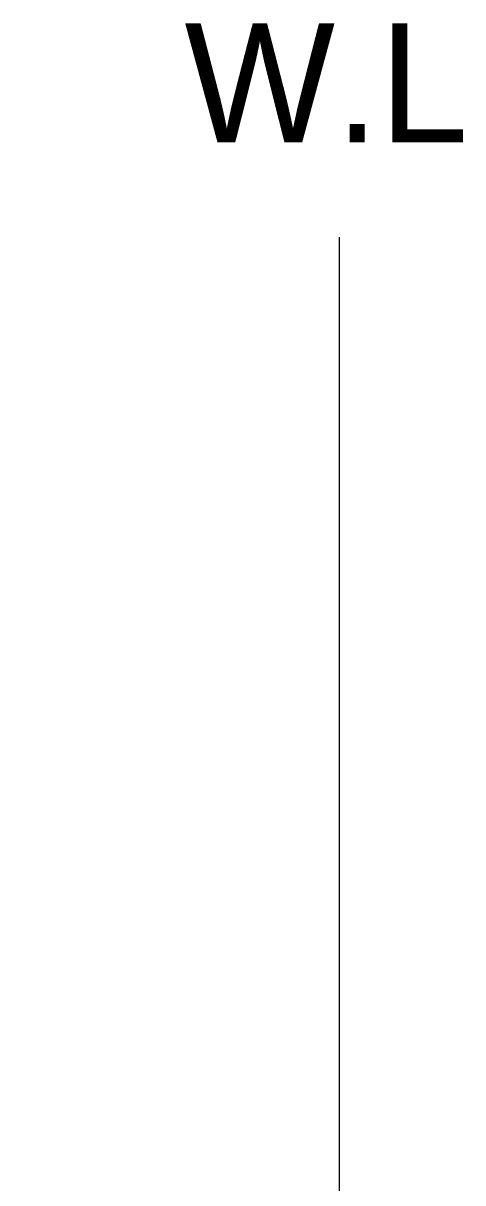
# Model space of a CAD drawing. Extents: x 0 to 1128, y 0 to 827.
# Drawn here: x 787.1 to 828.5, y 483.3 to 592.7 of the extents above; entities that cross this region are included whole.
import ezdxf

# ---------------------------------------------------------------- set-up
doc = ezdxf.new("R2010")
doc.units = 0
doc.header["$LTSCALE"] = 30
doc.header["$MEASUREMENT"] = 0
doc.layers.add('1', color=7, linetype='CONTINUOUS')
doc.layers.add('치수선', color=7, linetype='CONTINUOUS', lineweight=20)
doc.styles.add('Daelim Dimension', font='')
doc.styles.get('Daelim Dimension').set_extended_font_data('나눔고딕')

msp = doc.modelspace()

# ---------------------------------------------------------------- linework, layer by layer
at = {"layer": '1', "color": 7, "linetype": 'Continuous', "lineweight": 18}
for points, knots in [([(807.15, 375.65), (807.21, 398.38), (804.19, 421.1), (794.23, 453.73), (790.04, 464.26), (779.72, 484.46), (773.6, 494.09), (766.5, 503)], [0, 0, 0, 0, 0.5, 0.5, 0.75, 0.75, 1, 1, 1, 1]), ([(770.08, 503.14), (771.91, 500.79), (775.47, 495.95), (780.45, 488.42), (785.08, 480.59), (789.34, 472.5), (794.51, 461.44), (798.88, 450.1), (802.44, 438.8), (804.72, 430.41), (806.66, 421.99), (808.32, 413.36), (809.7, 404.37), (810.8, 394.88), (811.54, 385.19), (811.8, 378.7), (811.86, 375.7)], [0, 0, 0, 0, 0.066499, 0.133873, 0.201247, 0.268621, 0.335995, 0.470742, 0.538116, 0.60549, 0.672864, 0.740238, 0.807612, 0.874986, 0.94236, 1, 1, 1, 1])]:
    msp.add_open_spline(points, degree=3, knots=knots, dxfattribs=at)
at = {"layer": '1', "color": 7, "linetype": 'Continuous', "lineweight": 13}
msp.add_open_spline([(765.56, 501.07), (772.43, 492.31), (778.45, 482.8), (788.57, 462.9), (792.67, 452.52), (799.16, 431.1), (801.51, 420.18), (804.63, 398.02), (805.39, 386.84), (805.39, 375.67)], degree=3, knots=[0, 0, 0, 0, 0.25, 0.25, 0.5, 0.5, 0.75, 0.75, 1, 1, 1, 1], dxfattribs=at)
at = {"layer": '치수선'}
msp.add_line((816.87, 100.86), (816.87, 572.53), dxfattribs=at)

# ---------------------------------------------------------------- texts
at = {"layer": '치수선', "insert": (829, 592.71), "char_height": 11.25, "attachment_point": 3, "style": 'Daelim Dimension'}
msp.add_mtext_dynamic_manual_height_columns('W.L', width=17.4109, gutter_width=12.5, heights=[0], dxfattribs=at)

doc.saveas('drawing.dxf')
